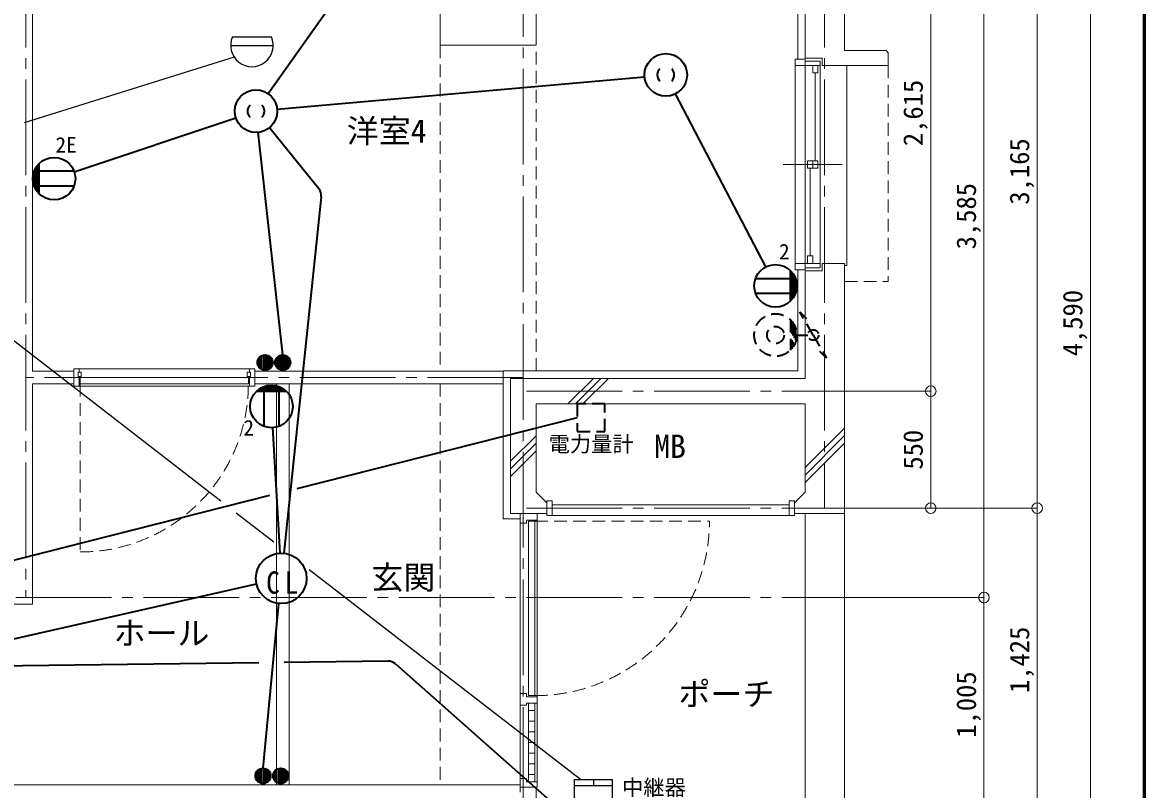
# Model space of a CAD drawing. Units: millimetres at full size, sheet at 1:50. Extents: x -9674 to 9699, y -6794 to 6791.
# Drawn here: x 4421 to 9699, y 20 to 3624 of the extents above; entities that cross this region are included whole.
import ezdxf
from ezdxf.enums import TextEntityAlignment as Align

# ---------------------------------------------------------------- set-up
doc = ezdxf.new("R2010")
doc.units = ezdxf.units.MM
doc.header["$LTSCALE"] = 50
doc.header["$PDMODE"] = 32
doc.header["$PDSIZE"] = 50
doc.linetypes.add('CHAIN2', pattern=[12, 9, -1, 1, -1])
doc.linetypes.add('DASHED1', pattern=[1.8, 1.2, -0.6])
for name, color, linetype, lineweight in [('0-0_図面枠', 7, 'Continuous', 9), ('1-0_芯', 134, 'CHAIN2', 9), ('1-1_躯体', 134, 'Continuous', 9), ('1-2_間仕切', 134, 'Continuous', 9), ('1-3_建具', 134, 'Continuous', 9), ('1-5_設備', 134, 'Continuous', 9), ('1-6_ﾊﾞﾙｺﾆｰ・階段', 134, 'Continuous', 9), ('1-8_ハッチ', 134, 'Continuous', 9), ('1-B_寸法', 134, 'Continuous', 9), ('1-C_梁', 134, 'DASHED1', 9), ('2-0_芯', 2, 'Continuous', 35), ('2-E', 2, 'Continuous', 35), ('3-2', 3, 'DASHED1', 35), ('3-3', 1, 'Continuous', 25), ('3-E', 3, 'Continuous', 35)]:
    doc.layers.add(name, color=color, linetype=linetype, lineweight=lineweight)
doc.layers.add('1-A_文字', color=134, linetype='Continuous')
doc.styles.add('ＭＳ ゴシック', font='')
doc.styles.get('ＭＳ ゴシック').set_extended_font_data('MS Gothic')

msp = doc.modelspace()

# ---------------------------------------------------------------- linework, layer by layer
at = {"layer": '0-0_図面枠'}
for p, q in [((9688.35, -6783.35), (9688.35, 6780.85)), ((9690.11, -6785.11), (9690.11, 6782.61)), ((9691.87, -6786.88), (9691.87, 6784.38)), ((9693.64, 6786.14), (9693.64, -6788.64)), ((9695.4, -6790.4), (9695.4, 6787.9)), ((9697.16, -6792.16), (9697.16, 6789.66)), ((9698.92, -6793.93), (9698.92, 6791.43))]:
    msp.add_line(p, q, dxfattribs=at)
at = {"layer": '1-0_芯'}
for p, q in [((4437.58, 5756.89), (4437.58, 921.89)), ((6774.58, -3643.11), (6774.58, 5756.89)), ((8189.58, 5756.89), (8189.58, 1341.89)), ((6774.58, 1955.89), (4437.58, 1955.89)), ((8439.58, 1891.89), (6774.58, 1891.89)), ((8439.58, 1341.89), (6774.58, 1341.89)), ((8439.58, 921.89), (-3044.42, 921.89))]:
    msp.add_line(p, q, dxfattribs=at)
at = {"layer": '1-1_躯体'}
for p, q in [((8284.58, 4601.89), (8284.58, 3491.89)), ((8099.58, 4416.89), (8099.58, 3456.89)), ((6384.58, 3516.89), (6384.58, 4151.89)), ((8479.58, 3491.89), (8284.58, 3491.89)), ((8479.58, 3491.89), (8489.58, 3481.89)), ((8179.58, 3456.89), (8099.58, 3456.89)), ((8179.58, 3456.89), (8179.58, 3421.89)), ((8489.58, 3481.89), (8489.58, 3421.89)), ((8179.58, 3421.89), (8489.58, 3421.89)), ((8179.58, 2456.89), (8179.58, 2491.89)), ((8179.58, 2491.89), (8284.58, 2491.89)), ((8284.58, 2491.89), (8284.58, 1316.89)), ((8179.58, 2456.89), (8099.58, 2456.89)), ((8099.58, 2456.89), (8099.58, 1951.89)), ((6714.58, 1951.89), (8099.58, 1951.89)), ((6714.58, 1316.89), (6714.58, 1951.89)), ((6834.58, 1831.89), (8099.58, 1831.89)), ((6834.58, 1416.89), (6834.58, 1831.89)), ((8099.58, 1831.89), (8099.58, 1416.89)), ((6884.58, 1366.89), (6834.58, 1416.89)), ((8049.58, 1366.89), (8099.58, 1416.89)), ((6884.58, 1366.89), (6884.58, 1316.89)), ((8049.58, 1366.89), (8049.58, 1316.89)), ((6884.58, 1316.89), (6714.58, 1316.89)), ((8049.58, 1316.89), (8284.58, 1316.89)), ((6759.58, 30.89), (6759.58, 6.89)), ((6834.58, 30.89), (6759.58, 30.89)), ((6834.58, -628.11), (6834.58, 30.89))]:
    msp.add_line(p, q, dxfattribs=at)
msp.add_lwpolyline([(6384.58, 3516.89), (6834.58, 3516.89), (6834.58, 4416.89), (8099.58, 4416.89)], dxfattribs=at)
at = {"layer": '1-2_間仕切'}
for p, q in [((4467.58, 4369.89), (4467.58, 1985.89)), ((4662.58, 1985.89), (4467.58, 1985.89)), ((6679.58, 1985.89), (5512.58, 1985.89)), ((4467.58, 1925.89), (4467.58, 890.89)), ((4662.58, 1925.89), (4467.58, 1925.89)), ((6679.58, 1925.89), (5512.58, 1925.89)), ((3184.58, 890.89), (4467.58, 890.89))]:
    msp.add_line(p, q, dxfattribs=at)
at = {"layer": '1-3_建具'}
for p, q in [((8052.58, 3451.89), (8053.61, 3451.89)), ((8052.58, 3451.89), (8052.58, 3421.89)), ((8052.58, 3451.89), (8099.58, 3451.89)), ((8099.58, 3451.89), (8099.58, 3421.89)), ((8169.58, 3441.89), (8099.58, 3441.89)), ((8169.58, 3441.89), (8169.58, 3406.89)), ((8052.58, 3421.89), (8099.58, 3421.89)), ((8052.58, 3421.89), (8052.58, 2491.89)), ((8099.58, 3421.89), (8169.58, 3421.89)), ((8099.58, 3406.89), (8099.58, 3421.89)), ((8099.58, 2506.89), (8099.58, 3406.89)), ((8146.58, 2974.39), (8146.58, 3386.89)), ((8158.58, 3386.89), (8158.58, 3421.89)), ((8169.58, 2506.89), (8169.58, 3406.89)), ((8294.58, 3421.89), (8294.58, 2481.89)), ((8273.06, 2956.89), (7996.1, 2956.89)), ((8110.58, 2939.39), (8110.58, 2974.39)), ((8110.58, 2974.39), (8158.58, 2974.39)), ((8134.58, 2939.39), (8134.58, 2974.39)), ((8158.58, 2939.39), (8158.58, 2974.39)), ((8110.58, 2939.39), (8158.58, 2939.39)), ((8122.58, 2939.39), (8122.58, 2526.89)), ((8052.58, 2461.89), (8052.58, 2491.89)), ((8052.58, 2491.89), (8099.58, 2491.89)), ((8099.58, 2506.89), (8099.58, 2491.89)), ((8099.58, 2491.89), (8169.58, 2491.89)), ((8099.58, 2461.89), (8099.58, 2491.89)), ((8110.58, 2526.89), (8134.58, 2526.89)), ((8110.58, 2526.89), (8110.58, 2491.89)), ((8134.58, 2526.89), (8134.58, 2491.89)), ((8169.58, 2471.89), (8169.58, 2506.89)), ((8284.58, 2481.89), (8294.58, 2481.89)), ((8052.58, 2461.89), (8053.61, 2461.89)), ((8052.58, 2461.89), (8099.58, 2461.89)), ((8169.58, 2471.89), (8099.58, 2471.89)), ((4662.58, 1915.89), (4662.58, 1995.89)), ((4662.58, 1995.89), (4687.58, 1995.89)), ((4697.58, 1980.89), (4682.58, 1980.89)), ((4682.58, 1980.89), (4682.58, 1960.89)), ((4682.58, 1960.89), (4697.58, 1960.89)), ((4687.58, 1980.89), (4687.58, 1995.89)), ((5487.58, 1995.89), (4687.58, 1995.89)), ((4692.58, 1955.89), (4692.58, 1925.89)), ((5482.58, 1955.89), (4692.58, 1955.89)), ((4697.58, 1960.89), (4697.58, 1980.89)), ((5477.58, 1960.89), (5477.58, 1980.89)), ((5492.58, 1980.89), (5477.58, 1980.89)), ((5492.58, 1960.89), (5477.58, 1960.89)), ((5482.58, 1925.89), (5482.58, 1955.89)), ((5487.58, 1995.89), (5512.58, 1995.89)), ((5487.58, 1980.89), (5487.58, 1995.89)), ((5487.58, 1960.89), (5487.58, 1915.89)), ((5492.58, 1960.89), (5492.58, 1980.89)), ((4662.58, 1915.89), (4687.58, 1915.89)), ((4692.58, 1925.89), (5482.58, 1925.89)), ((6909.58, 1376.89), (6884.58, 1376.89)), ((6909.58, 1306.89), (6909.58, 1376.89)), ((8024.58, 1376.89), (8049.58, 1376.89)), ((8024.58, 1306.89), (8024.58, 1376.89)), ((6909.58, 1356.89), (8024.58, 1356.89)), ((6759.58, 1316.89), (6759.58, 1270.89)), ((6789.58, 1270.89), (6759.58, 1270.89)), ((6759.58, 470.89), (6759.58, 1270.89)), ((6799.58, 1280.89), (6799.58, 460.89)), ((6829.58, 1280.89), (6799.58, 1280.89)), ((6829.58, 1280.89), (6829.58, 460.89)), ((6839.58, 1285.89), (6839.58, 1316.89)), ((6839.58, 1285.89), (6839.58, 455.89)), ((8024.58, 1306.89), (6909.58, 1306.89)), ((6789.58, 470.89), (6759.58, 470.89)), ((6759.58, 415.89), (6759.58, 470.89)), ((6789.58, 470.89), (6789.58, 455.89)), ((6829.58, 460.89), (6799.58, 460.89)), ((6799.58, 425.89), (6799.58, 55.89)), ((6829.58, 425.89), (6829.58, 55.89)), ((6839.58, 55.89), (6839.58, 425.89)), ((6759.58, 415.89), (6759.58, 70.89)), ((6799.58, 390.89), (6829.58, 390.89)), ((6799.58, 340.89), (6829.58, 340.89)), ((6799.58, 290.89), (6829.58, 290.89)), ((6799.58, 240.89), (6829.58, 240.89)), ((6799.58, 190.89), (6829.58, 190.89)), ((6799.58, 140.89), (6829.58, 140.89)), ((6789.58, 70.89), (6759.58, 70.89)), ((6759.58, 30.89), (6759.58, 70.89)), ((6759.58, 34.89), (6759.58, 55.89)), ((6799.58, 90.89), (6829.58, 90.89)), ((6839.58, 55.89), (6839.58, 30.89)), ((6834.58, 30.89), (6839.58, 30.89))]:
    msp.add_line(p, q, dxfattribs=at)
at = {"layer": '1-3_建具', "linetype": 'DASHED1'}
for p, q in [((8489.58, 3421.89), (8489.58, 2406.89)), ((8284.58, 2406.89), (8489.58, 2406.89)), ((4692.58, 1925.89), (4692.58, 1135.89)), ((6829.58, 1280.89), (7649.58, 1280.89))]:
    msp.add_line(p, q, dxfattribs=at)
at = {"layer": '1-3_建具'}
for points in [[(8158.58, 3386.89), (8134.58, 3386.89), (8134.58, 3421.89)], [(4687.58, 1960.89), (4687.58, 1915.89), (5487.58, 1915.89)], [(5487.58, 1915.89), (5512.58, 1915.89), (5512.58, 1995.89)], [(6884.58, 1376.89), (6884.58, 1306.89), (6909.58, 1306.89)], [(8049.58, 1376.89), (8049.58, 1306.89), (8024.58, 1306.89)], [(6789.58, 1270.89), (6789.58, 1285.89), (6839.58, 1285.89)], [(6759.58, 415.89), (6789.58, 415.89), (6789.58, 425.89), (6839.58, 425.89)], [(6789.58, 455.89), (6839.58, 455.89), (6839.58, 425.89)], [(6789.58, 70.89), (6789.58, 55.89), (6839.58, 55.89)]]:
    msp.add_lwpolyline(points, dxfattribs=at)
at = {"layer": '1-3_建具', "linetype": 'DASHED1'}
for centre, radius, end in [((4692.58, 1925.89), 790, 360), ((6829.58, 1280.89), 820, 0)]:
    msp.add_arc(centre, radius, 270, end, dxfattribs=at)
at = {"layer": '1-5_設備'}
for p, q in [((5614.58, 41.89), (5614.58, 1925.89)), ((5674.58, 41.89), (5674.58, 1925.89))]:
    msp.add_line(p, q, dxfattribs=at)
at = {"layer": '1-6_ﾊﾞﾙｺﾆｰ・階段'}
for p, q in [((8099.58, 1316.89), (8099.58, -2593.11)), ((8284.58, 1316.89), (8284.58, -2593.11))]:
    msp.add_line(p, q, dxfattribs=at)
at = {"layer": '1-8_ハッチ'}
for p, q in [((8064.58, 4381.89), (8064.58, 3451.89)), ((8064.58, 2461.89), (8064.58, 1986.89)), ((6679.58, 1986.89), (8064.58, 1986.89)), ((6679.58, 1291.89), (6679.58, 1986.89)), ((6984.36, 1831.89), (7104.36, 1951.89)), ((7019.71, 1831.89), (7139.71, 1951.89)), ((7055.07, 1831.89), (7175.07, 1951.89)), ((8099.58, 1532.9), (8284.58, 1717.9)), ((6714.58, 1562.12), (6834.58, 1682.12)), ((6714.58, 1526.76), (6834.58, 1646.76)), ((8099.58, 1497.55), (8284.58, 1682.55)), ((8099.58, 1462.19), (8284.58, 1647.19)), ((6714.58, 1491.41), (6834.58, 1611.41)), ((6759.58, 1291.89), (6679.58, 1291.89)), ((6759.58, 41.89), (2119.58, 41.89))]:
    msp.add_line(p, q, dxfattribs=at)
at = {"layer": '1-B_寸法'}
for p, q in [((8689.58, 1891.89), (8689.58, 4506.89)), ((8939.58, 921.89), (8939.58, 4506.89)), ((9189.58, 4506.89), (9189.58, 1341.89)), ((9439.58, -83.11), (9439.58, 4506.89)), ((8689.58, 1891.89), (8439.58, 1891.89)), ((8689.58, 1341.89), (8689.58, 1891.89)), ((8439.58, 1341.89), (9189.58, 1341.89)), ((9189.58, 1341.89), (9189.58, -83.11)), ((8439.58, 921.89), (8939.58, 921.89)), ((8939.58, -83.11), (8939.58, 921.89))]:
    msp.add_line(p, q, dxfattribs=at)
for p in [(8689.58, 1891.89), (8689.58, 1341.89), (9189.58, 1341.89), (8939.58, 921.89)]:
    msp.add_point(p, dxfattribs=at)
at = {"layer": '1-C_梁'}
for p, q in [((6384.58, 3516.89), (6384.58, 1985.89)), ((6834.58, 1986.89), (6834.58, 3516.89)), ((6384.58, 1925.89), (6384.58, 41.89))]:
    msp.add_line(p, q, dxfattribs=at)
at = {"layer": '2-0_芯'}
for p, q in [((6033.51, 3936.06), (5576.11, 3288.98)), ((5618, 3216.13), (7344.55, 3368.85)), ((7913.88, 2475.1), (7490.32, 3288.96)), ((4664.51, 2922.01), (5423.55, 3175.64)), ((5814.46, 2842.28), (5581.38, 3129.66)), ((5644.52, 2061.94), (5529.34, 3107.93)), ((4496.63, 2821.97), (4496.63, 2958.66)), ((4499.63, 2818.9), (4499.63, 2961.73)), ((4472.63, 2865.99), (4472.63, 2914.64)), ((4663.34, 2925.31), (4475.95, 2925.31)), ((4478.63, 2848.85), (4478.63, 2931.78)), ((4484.63, 2837.64), (4484.63, 2942.99)), ((4490.63, 2829.01), (4490.63, 2951.62)), ((4663.34, 2855.31), (4475.95, 2855.31)), ((5825.35, 2805.57), (5649.59, 1129.98)), ((8030.07, 2314.96), (8030.07, 2457.79)), ((8033.07, 2318.03), (8033.07, 2454.71)), ((8039.07, 2325.06), (8039.07, 2447.68)), ((8045.07, 2333.69), (8045.07, 2439.05)), ((7866.36, 2421.37), (8053.75, 2421.37)), ((8051.07, 2344.91), (8051.07, 2427.84)), ((8057.07, 2362.05), (8057.07, 2410.69)), ((7866.36, 2351.37), (8053.75, 2351.37)), ((5551.57, 2060.63), (5551.57, 1991.23)), ((5561.17, 2061.94), (5561.17, 1989.92)), ((5570.77, 2060.63), (5570.77, 1991.23)), ((5634.92, 2060.63), (5634.92, 1991.23)), ((5644.52, 2061.94), (5644.52, 1989.92)), ((5654.12, 2060.63), (5654.12, 1991.23)), ((5532.37, 2047.53), (5532.37, 2004.33)), ((5541.97, 2056.39), (5541.97, 1995.47)), ((5580.38, 2056.39), (5580.38, 1995.47)), ((5589.98, 2047.53), (5589.98, 2004.33)), ((5615.72, 2047.53), (5615.72, 2004.33)), ((5625.32, 2056.39), (5625.32, 1995.47)), ((5663.72, 2056.39), (5663.72, 1995.47)), ((5673.33, 2047.53), (5673.33, 2004.33)), ((5643.74, 1905.02), (5538.38, 1905.02)), ((5632.52, 1911.02), (5549.59, 1911.02)), ((5556.06, 1913.7), (5556.06, 1726.31)), ((5615.38, 1917.02), (5566.74, 1917.02)), ((5626.06, 1913.7), (5626.06, 1726.31)), ((5662.47, 1890.02), (5519.65, 1890.02)), ((5659.4, 1893.02), (5522.72, 1893.02)), ((5652.37, 1899.02), (5529.75, 1899.02)), ((7028.37, 1766.89), (5710.32, 1433.09)), ((5596.76, 1720.15), (5630.42, 1130.44)), ((5582.05, 1400.6), (3136.57, 781.26)), ((3208.19, 463.95), (5521.33, 985.72)), ((5551.4, 119.79), (5625.82, 893.63)), ((5532.19, 114.24), (5532.19, 53.32)), ((5541.8, 118.48), (5541.8, 49.08)), ((5551.4, 119.79), (5551.4, 47.77)), ((5561, 118.48), (5561, 49.08)), ((5570.6, 114.24), (5570.6, 53.32)), ((5615.54, 114.24), (5615.54, 53.32)), ((5625.14, 118.48), (5625.14, 49.08)), ((5634.75, 119.79), (5634.75, 47.77)), ((5644.35, 118.48), (5644.35, 49.08)), ((5653.95, 114.24), (5653.95, 53.32)), ((5522.59, 105.39), (5522.59, 62.18)), ((5580.2, 105.39), (5580.2, 62.18)), ((5605.94, 105.39), (5605.94, 62.18)), ((5663.55, 105.39), (5663.55, 62.18))]:
    msp.add_line(p, q, dxfattribs=at)
at = {"layer": '2-0_芯', "linetype": 'DASHED1'}
msp.add_lwpolyline([(7158.37, 1701.89), (7158.37, 1831.89), (7028.37, 1831.89), (7028.37, 1701.89)], close=True, dxfattribs=at)
at = {"layer": '2-0_芯'}
for centre, radius in [((7444.16, 3377.66), 100), ((5518.4, 3207.32), 100), ((4569.65, 2890.31), 100.02), ((7960.05, 2386.37), 100.02), ((5561.17, 2025.93), 36.01), ((5644.52, 2025.93), 36.01), ((5591.06, 1820), 100.02), ((5551.4, 83.78), 36.01), ((5634.75, 83.78), 36.01)]:
    msp.add_circle(centre, radius, dxfattribs=at)
for centre, radius, start, end in [((7444.24, 3377.66), 40.08, 134.60825, 225.39172), ((7444.08, 3377.66), 40.08, 314.60825, 45.39172), ((5518.47, 3207.32), 40.08, 134.60825, 225.39172), ((5518.32, 3207.32), 40.08, 314.60825, 45.39172), ((5775.63, 2810.78), 50, 354.01155, 39.04326)]:
    msp.add_arc(centre, radius, start, end, dxfattribs=at)
at = {"layer": '2-E'}
msp.add_circle((5637.19, 1011.86), 118.77, dxfattribs=at)
at = {"layer": '3-2'}
for p, q in [((8030.05, 2226.92), (8030.05, 2084.09)), ((8036.05, 2220.5), (8036.05, 2090.52)), ((8042.05, 2212.75), (8042.05, 2098.27)), ((8048.05, 2203.01), (8048.05, 2108.01)), ((8054.05, 2189.63), (8054.05, 2121.39)), ((8060.05, 2155.51), (8112, 2155.51)), ((8137, 2155.51), (8199.5, 2047.26)), ((8199.5, 2047.26), (8168.6, 2078.16))]:
    msp.add_line(p, q, dxfattribs=at)
msp.add_lwpolyline([(8137, 2155.51), (8074.5, 2263.76), (8105.4, 2232.86)], dxfattribs=at)
for centre, radius in [((7960.05, 2155.51), 100), ((7960.05, 2155.51), 40), ((8137, 2155.51), 25)]:
    msp.add_circle(centre, radius, dxfattribs=at)
at = {"layer": '3-3'}
for p, q in [((5407.69, 3556.47), (5591.06, 3556.47)), ((5399.35, 3516.47), (5599.39, 3516.47)), ((5416.4, 3460.6), (4429.37, 3152.96)), ((5352.82, 1374.63), (3659.59, 2685.46)), ((5602.42, 1181.39), (5425.8, 1318.13)), ((7042.77, 66.33), (5769.04, 1052.4)), ((7103.87, 66.33), (7103.87, 38.33)), ((7015.18, 38.33), (7192.57, 38.33))]:
    msp.add_line(p, q, dxfattribs=at)
msp.add_lwpolyline([(7015.18, 66.33), (7192.57, 66.33), (7192.57, -28.28), (7015.18, -28.28)], close=True, dxfattribs=at)
msp.add_arc((5499.37, 3516.48), 100.03, 156.4305, 23.56947, dxfattribs=at)
at = {"layer": '3-E'}
for p, q in [((5532.43, 615.05), (3891.33, 593.99)), ((6139.53, 622.84), (5650.7, 616.57)), ((6173.31, 610.29), (6899.58, -32.26))]:
    msp.add_line(p, q, dxfattribs=at)
msp.add_arc((6140.18, 572.85), 50, 48.49976, 90.73526, dxfattribs=at)

# ---------------------------------------------------------------- texts
at = {"layer": '1-A_文字', "style": 'ＭＳ ゴシック'}
for s, p in [('洋室4', (5945.16, 3026.53)), ('MB', (7389.45, 1544.68)), ('玄関', (6060.95, 928.08)), ('ホール', (4849.36, 666.51)), ('ポーチ', (7504.32, 380.36))]:
    msp.add_text(s, height=110, dxfattribs=at).set_placement(p, align=Align.BOTTOM_LEFT)
at = {"layer": '1-B_寸法', "style": 'ＭＳ ゴシック'}
for s, p in [('2,615', (8679.58, 3043.14)), ('3,165', (9179.58, 2768.14)), ('3,585', (8929.58, 2558.14)), ('4,590', (9429.58, 2055.64)), ('550', (8679.58, 1523.14)), ('1,425', (9179.58, 473.14)), ('1,005', (8929.58, 263.14))]:
    msp.add_text(s, height=91.64, rotation=90, dxfattribs=at).set_placement(p, align=Align.BOTTOM_LEFT)
at = {"layer": '2-0_芯', "color": 7, "style": 'ＭＳ ゴシック'}
for s, p in [('2E', (4576.18, 2990.29)), ('2', (7976.45, 2488.61)), ('2', (5459.39, 1660.94))]:
    msp.add_text(s, height=73.31, dxfattribs=at).set_placement(p, align=Align.BOTTOM_LEFT)
at = {"layer": '2-E', "color": 7, "style": 'ＭＳ ゴシック'}
msp.add_text('電力量計', height=73.31, dxfattribs=at).set_placement((6893.43, 1584.42), align=Align.BOTTOM_LEFT)
at = {"layer": '2-E', "color": 7, "insert": (5566.11, 938.26), "char_height": 104.5, "attachment_point": 7, "style": 'ＭＳ ゴシック'}
msp.add_mtext('\\T1.36;\\W0.9;CL', dxfattribs=at)
at = {"layer": '3-E', "color": 7, "style": 'ＭＳ ゴシック'}
msp.add_text('中継器', height=73.31, dxfattribs=at).set_placement((7238.8, -28.98), align=Align.BOTTOM_LEFT)

doc.saveas('drawing.dxf')
